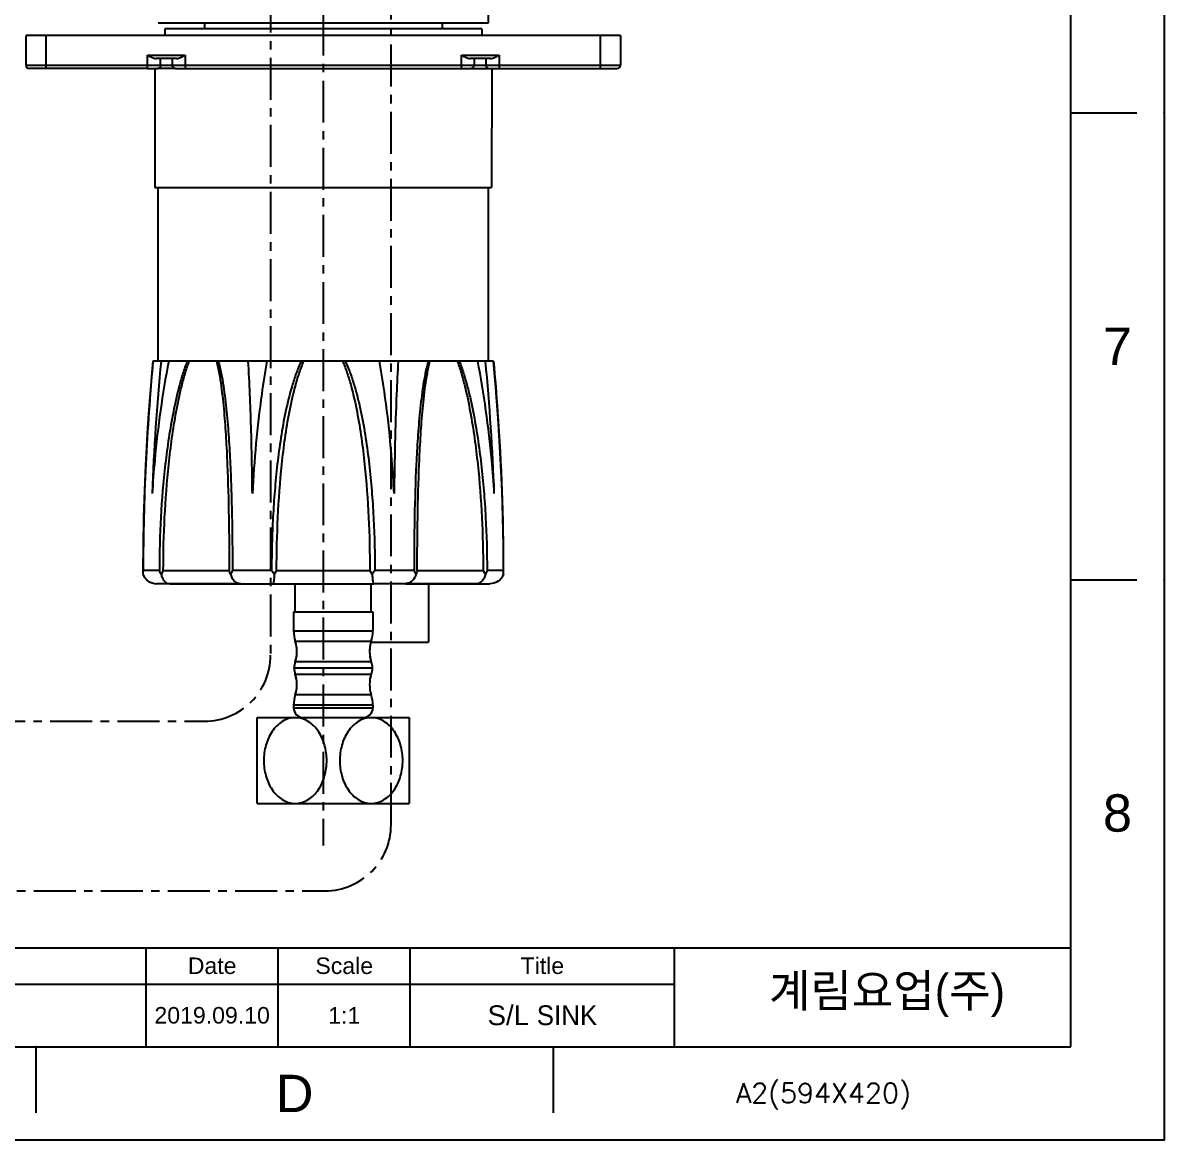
# Model space of a CAD drawing. Header units: millimetres. Extents: x 120 to 1856, y -818 to 764.
# Drawn here: x 366.7 to 539.5, y -755.9 to -586.8 of the extents above; entities that cross this region are included whole.
import ezdxf

# ---------------------------------------------------------------- set-up
doc = ezdxf.new("R2010")
doc.units = ezdxf.units.MM
doc.header["$LTSCALE"] = 0.1
doc.linetypes.add('CENTERX2', pattern=[101.6, 63.5, -12.7, 12.7, -12.7])
for name, color, linetype in [('02___PRT_ALL_AXES', 7, 'Continuous'), ('5', 2, 'Continuous'), ('CENTER', 1, 'CENTERX2'), ('FORM', 7, 'Continuous'), ('TEXT', 2, 'Continuous')]:
    doc.layers.add(name, color=color, linetype=linetype)
doc.styles.add('ROMANS', font='romans')
doc.styles.get("Standard").update_dxf_attribs({"font": 'arial.ttf'})

msp = doc.modelspace()

# ---------------------------------------------------------------- linework, layer by layer
for p, q in [((525.3964, -741.7905), (525.3964, -176.134)), ((525.3964, -600.3764), (535.3964, -600.3764)), ((525.3964, -671.0835), (535.3964, -671.0835)), ((133.6792, -741.7905), (525.3964, -741.7905)), ((368.7095, -741.7905), (368.7095, -751.7905)), ((447.053, -741.7905), (447.053, -751.7905))]:
    msp.add_line(p, q)
at = {"color": 7, "linetype": 'Continuous'}
for p, q in [((437.2173, -586.7669), (437.2174, -583.7673)), ((387.2175, -586.7652), (393.9355, -586.7663)), ((393.9355, -586.7663), (393.9673, -586.7663)), ((393.9673, -586.7663), (412.2173, -586.7673)), ((394.2173, -586.7663), (394.2173, -587.6774)), ((412.2173, -586.7673), (430.4673, -586.7675)), ((430.2173, -586.7675), (430.2173, -587.6785)), ((430.4673, -586.7675), (430.4878, -586.7675)), ((430.4878, -586.7675), (437.2171, -586.7669)), ((367.2171, -593.1769), (367.2173, -588.6769)), ((454.2173, -588.68), (367.2173, -588.6769)), ((370.2173, -588.6772), (370.2171, -593.6772)), ((393.7173, -587.6773), (388.2173, -587.6764)), ((388.2173, -587.6764), (388.2173, -588.6778)), ((430.7173, -587.6785), (393.7173, -587.6773)), ((436.2173, -587.678), (430.7173, -587.6785)), ((436.2173, -587.678), (436.2173, -588.6794)), ((454.2171, -593.6799), (454.2173, -588.68)), ((457.2173, -588.6799), (454.2173, -588.68)), ((457.2173, -588.6799), (457.2171, -593.1799)), ((385.5986, -593.6777), (385.5987, -591.6777)), ((385.5987, -591.6777), (391.2995, -591.6779)), ((389.9767, -592.1778), (386.9215, -592.1777)), ((387.5986, -593.1777), (387.5987, -592.1777)), ((389.37, -593.1777), (389.37, -592.1777)), ((391.2995, -591.6779), (391.2995, -593.6779)), ((433.1347, -593.6792), (433.1348, -591.6793)), ((433.1348, -591.6793), (438.8357, -591.6794)), ((437.5128, -592.1794), (434.4576, -592.1793)), ((435.0643, -592.1792), (435.0643, -593.1792)), ((436.8357, -592.1793), (436.8356, -593.1793)), ((438.8357, -591.6794), (438.8356, -593.6794)), ((367.2171, -593.1769), (385.5986, -593.1777)), ((368.0525, -593.677), (367.7171, -593.677)), ((368.9665, -593.6771), (368.0525, -593.677)), ((385.5986, -593.6777), (368.9665, -593.6771)), ((385.5986, -593.1777), (387.5986, -593.1777)), ((385.5986, -593.6777), (387.0985, -593.6776)), ((386.7171, -593.6763), (386.7165, -611.6763)), ((387.0974, -593.6776), (387.0458, -593.6776)), ((389.8522, -593.6777), (387.0986, -593.6772)), ((387.5986, -593.1774), (389.37, -593.1777)), ((389.37, -593.1777), (433.1347, -593.1793)), ((389.8523, -593.6777), (433.1347, -593.6792)), ((433.1347, -593.1793), (436.8356, -593.179)), ((433.1347, -593.6792), (437.3357, -593.6788)), ((436.8356, -593.1793), (454.2171, -593.18)), ((437.3357, -593.6793), (454.2171, -593.6799)), ((437.7171, -593.678), (437.7165, -611.678)), ((454.2171, -593.18), (457.2171, -593.1799)), ((454.2171, -593.6799), (456.7171, -593.6799)), ((386.7165, -611.6763), (389.7165, -611.677)), ((387.2156, -637.9763), (387.2165, -611.6763)), ((389.7165, -611.677), (390.2165, -611.6771)), ((390.2165, -611.6771), (412.2165, -611.6784)), ((412.2165, -611.6784), (434.2165, -611.6785)), ((434.2165, -611.6785), (434.7165, -611.6785)), ((434.7165, -611.6785), (437.7165, -611.678)), ((437.2156, -637.978), (437.2165, -611.678)), ((388.8197, -637.977), (386.418, -637.9765)), ((391.6349, -637.9773), (388.8197, -637.977)), ((396.3275, -637.9777), (391.6349, -637.9773)), ((415.5338, -637.9785), (396.3275, -637.9777)), ((423.5572, -637.9787), (415.5338, -637.9785)), ((428.1038, -637.9787), (423.5572, -637.9787)), ((432.7964, -637.9786), (428.1038, -637.9787)), ((435.6111, -637.9785), (432.7964, -637.9786)), ((438.0133, -637.9782), (435.6111, -637.9785)), ((384.9337, -666.3794), (384.917, -670.0725)), ((439.5104, -669.6772), (439.4957, -666.3805)), ((384.9574, -669.6767), (384.917, -670.0725)), ((384.917, -670.0726), (384.9228, -670.2151)), ((387.4132, -669.677), (384.9574, -669.6767)), ((388.0048, -669.6771), (387.6706, -670.2156)), ((388.0048, -669.6771), (394.1954, -669.6775)), ((394.1954, -669.6775), (397.9797, -669.6779)), ((398.4685, -669.6779), (398.1621, -670.2164)), ((404.3973, -669.6782), (398.4685, -669.6779)), ((404.7959, -670.2168), (404.3973, -669.6782)), ((405.1613, -669.6783), (404.7959, -670.2168)), ((405.1613, -669.6783), (412.2316, -669.6784)), ((412.2316, -669.6784), (419.2679, -669.6787)), ((419.6332, -670.2173), (419.2679, -669.6787)), ((420.0318, -669.6788), (419.6332, -670.2173)), ((425.9607, -669.6788), (420.0318, -669.6788)), ((426.267, -670.2173), (425.9607, -669.6788)), ((426.4495, -669.6788), (430.2578, -669.6786)), ((430.2578, -669.6786), (436.4244, -669.6787)), ((436.7586, -670.2172), (436.4244, -669.6787)), ((439.4718, -669.6785), (437.016, -669.6787)), ((439.5122, -670.0743), (439.4718, -669.6785)), ((439.5064, -670.2169), (439.5122, -670.0744)), ((387.7667, -671.6768), (386.9827, -671.6767)), ((388.9881, -671.677), (387.7667, -671.6768)), ((388.9881, -671.677), (395.6111, -671.6774)), ((399.7577, -671.6779), (388.9881, -671.677)), ((395.6111, -671.6774), (399.7577, -671.6779)), ((399.7577, -671.6779), (419.8298, -671.6787)), ((424.6714, -671.6787), (419.8298, -671.6787)), ((424.6714, -671.6787), (428.8451, -671.6785)), ((435.4409, -671.6785), (424.6714, -671.6787)), ((428.1696, -671.6785), (428.1696, -680.5561)), ((428.8451, -671.6785), (435.4409, -671.6785)), ((435.4409, -671.6785), (436.2161, -671.6785)), ((436.2161, -671.6785), (436.3769, -671.6785)), ((436.3769, -671.6785), (437.4464, -671.6784)), ((407.7305, -675.9561), (407.7305, -678.8336)), ((419.7305, -675.9561), (419.7305, -678.8336)), ((407.7305, -678.8336), (419.7305, -678.8336)), ((407.9805, -680.3948), (419.4805, -680.3948)), ((419.446, -680.5561), (428.1696, -680.5561)), ((419.4862, -683.5344), (407.9749, -683.5344)), ((419.6985, -684.4561), (407.7625, -684.4561)), ((407.9749, -685.3777), (419.4862, -685.3777)), ((419.4805, -688.5173), (407.9805, -688.5173)), ((419.7305, -690.0786), (407.7305, -690.0786)), ((407.7305, -690.0786), (407.7305, -690.4561)), ((419.7305, -690.0786), (419.7305, -690.4561)), ((402.2305, -691.9561), (425.2305, -691.9561)), ((402.2305, -704.9568), (402.2305, -691.9561)), ((425.2305, -691.9561), (425.2305, -704.9568)), ((402.2305, -704.9561), (425.2305, -704.9561))]:
    msp.add_line(p, q, dxfattribs=at)
msp.add_lwpolyline([(119.5378, -161.9925), (539.5378, -161.9925), (539.5378, -755.9319), (119.5378, -755.9319)], close=True)
for points in [[(386.418, -637.9762), (386.2022, -640.4294), (385.9597, -643.4174), (385.7245, -646.6396), (385.5045, -650.0814), (385.3078, -653.7336), (385.1424, -657.5919), (385.0166, -661.6538), (384.9388, -665.9177), (384.919, -669.6753)], [(386.418, -637.9765), (386.2142, -640.2891), (385.9904, -643.0236), (385.7757, -645.9046), (385.5745, -648.9285), (385.3912, -652.0978), (385.2302, -655.4186), (385.0965, -658.8996), (384.9956, -662.55), (384.9337, -666.3794)], [(438.4405, -643.0248), (438.2169, -640.2904), (438.0133, -637.9779)], [(439.5122, -670.0743), (439.4907, -665.9202), (439.4131, -661.6563), (439.2875, -657.5943), (439.1224, -653.736), (438.926, -650.0838), (438.7062, -646.6419), (438.4712, -643.4196), (438.2289, -640.4316), (438.0133, -637.9782)], [(439.4957, -666.3805), (439.434, -662.5511), (439.3334, -658.9006), (439.1999, -655.4197), (439.0392, -652.0989), (438.856, -648.9296), (438.655, -645.9058), (438.4405, -643.0248)]]:
    msp.add_lwpolyline(points, dxfattribs=at)
for centre, radius, start, end in [((367.7171, -593.177), 0.5, 179.998109, 269.998109), ((387.0986, -593.1776), 0.5, 269.998109, 359.998109), ((437.3356, -593.1793), 0.5, 179.998109, 269.998109), ((456.7171, -593.1799), 0.5, 269.998109, 359.998109), ((731.3161, -671.0514), 345.2519, 174.502716, 177.839007), ((94.802, -670.9246), 343.5601, 2.150191, 5.502919), ((412.7305, -678.8336), 5, 180, 198.194872), ((414.7305, -678.8336), 5, 341.805128, 360), ((403.194, -681.9635), 5.0369, 6.03727, 18.145857), ((424.2282, -681.9561), 4.9977, 161.79657, 198.409577), ((424.2273, -681.9563), 4.9967, 163.677329, 198.410855), ((403.1943, -681.9486), 5.0366, 341.648249, 353.757578), ((403.2385, -681.956), 4.9918, 353.787175, 6.005449), ((412.7192, -685.1128), 5, 161.59867, 172.452844), ((414.7419, -685.1128), 5, 7.547156, 18.40133), ((412.7192, -683.7994), 5, 187.547156, 198.40133), ((403.1943, -686.9635), 5.0366, 6.24241, 18.351751), ((424.2282, -686.956), 4.9977, 161.590423, 198.20343), ((414.7419, -683.7994), 5, 341.59867, 352.452844), ((403.194, -686.9486), 5.0369, 341.854143, 353.962717), ((403.2385, -686.9561), 4.9918, 353.994551, 6.212825), ((412.7305, -690.0786), 5, 161.805128, 180), ((414.7305, -690.0786), 5, 0, 18.194872)]:
    msp.add_arc(centre, radius, start, end, dxfattribs=at)
for centre, major_axis, start_param, end_param in [((403.2305, -681.9561), (-5, 0), 9.10361416, 9.74233839), ((424.2305, -681.9561), (5, 0), 2.82403222, 3.46275645), ((424.2305, -681.9561), (0, 5), 1.28698195, 1.89196012), ((403.2305, -686.9561), (-5, 0), 9.10721753, 9.74594176), ((424.2305, -686.9561), (5, 0), 2.82042886, 3.45915308), ((424.2305, -686.9561), (0, 5), 1.24963253, 1.46254083)]:
    msp.add_ellipse(centre, major_axis=major_axis, ratio=1, start_param=start_param, end_param=end_param, dxfattribs=at)
for points, knots in [([(385.5987, -591.6777), (385.8246, -591.7907), (386.1555, -591.9582), (386.5973, -592.129), (386.8173, -592.1777), (386.9215, -592.1777)], [0, 0, 0, 0, 0.53275559, 0.7801582, 1, 1, 1, 1]), ([(389.9767, -592.1778), (390.081, -592.1778), (390.3009, -592.129), (390.7428, -591.9584), (391.0736, -591.7908), (391.2995, -591.6779)], [0, 0, 0, 0, 0.21991346, 0.46723209, 1, 1, 1, 1]), ([(433.1348, -591.6793), (433.3607, -591.7922), (433.6916, -591.9597), (434.1333, -592.1305), (434.3533, -592.1793), (434.4576, -592.1793)], [0, 0, 0, 0, 0.53274584, 0.78005768, 1, 1, 1, 1]), ([(437.5128, -592.1794), (437.6171, -592.1794), (437.8371, -592.1306), (438.2789, -591.96), (438.6097, -591.7924), (438.8357, -591.6794)], [0, 0, 0, 0, 0.21993941, 0.4672461, 1, 1, 1, 1]), ([(389.8522, -593.6777), (389.7285, -593.6777), (389.4686, -593.5666), (389.37, -593.3046), (389.37, -593.1777)], [0, 0, 0, 0, 0.49366124, 1, 1, 1, 1]), ([(435.0643, -593.1792), (435.0643, -593.3061), (434.9656, -593.5681), (434.7057, -593.6792), (434.582, -593.6792)], [0, 0, 0, 0, 0.50633874, 1, 1, 1, 1]), ([(386.4282, -637.9765), (386.1982, -640.5284), (385.7877, -645.729), (385.1571, -656.2916), (384.9538, -664.312), (384.9574, -669.6767)], [0, 0, 0, 0, 0.2421554, 0.4929926, 1, 1, 1, 1]), ([(388.8197, -637.977), (387.858, -642.9384), (386.9371, -649.6304), (386.4166, -656.3501), (386.3097, -658.0328)], [0, 0, 0, 0, 0.7498251, 1, 1, 1, 1]), ([(391.6349, -637.9773), (391.3875, -638.5849), (390.9534, -639.832), (390.2183, -642.3815), (389.4867, -645.6392), (388.8049, -649.5968), (388.1036, -654.9188), (387.5535, -661.6156), (387.4176, -666.9897), (387.4132, -669.677)], [0, 0, 0, 0, 0.06127516, 0.12317708, 0.24776577, 0.3728527, 0.49815996, 0.74901497, 1, 1, 1, 1]), ([(388.0048, -669.6771), (388.0049, -666.9962), (388.1365, -661.6347), (388.6435, -654.9506), (389.2928, -649.6335), (389.9242, -645.6743), (390.6027, -642.4097), (391.287, -639.8472), (391.696, -638.5915), (391.9281, -637.9773)], [0, 0, 0, 0, 0.2508272, 0.50155119, 0.62681771, 0.75190613, 0.87657691, 0.93856513, 1, 1, 1, 1]), ([(396.0521, -637.9776), (396.2108, -638.5948), (396.472, -639.8543), (396.8704, -642.4203), (397.2158, -645.6862), (397.4996, -649.6418), (397.7618, -654.9626), (397.9378, -661.6446), (397.9798, -666.9977), (397.9797, -669.6779)], [0, 0, 0, 0, 0.0601018, 0.12117913, 0.24485575, 0.36967669, 0.4951595, 0.74723601, 1, 1, 1, 1]), ([(396.3275, -637.9777), (396.5008, -638.5882), (396.7804, -639.8397), (397.2209, -642.3929), (397.6053, -645.6524), (397.9242, -649.606), (398.1462, -653.5937), (398.2997, -657.6011), (398.3992, -661.6208), (398.4582, -665.6477), (398.4653, -668.3342), (398.4685, -669.6779)], [0, 0, 0, 0, 0.05981016, 0.12068679, 0.24414244, 0.3689128, 0.49445343, 0.62048228, 0.74682856, 0.87336781, 1, 1, 1, 1]), ([(401.4847, -658.0341), (401.4476, -654.6764), (401.3378, -647.988), (401.0626, -641.3036), (400.8729, -637.9779)], [0, 0, 0, 0, 0.50200345, 1, 1, 1, 1]), ([(403.6919, -637.9781), (403.3984, -639.6321), (402.3468, -646.2789), (401.7505, -652.9927), (401.4847, -658.0341)], [0, 0, 0, 0, 0.2496727, 1, 1, 1, 1]), ([(408.8975, -637.9783), (408.6021, -638.5795), (408.0994, -639.8248), (407.268, -642.3732), (406.4765, -645.6343), (405.7678, -649.5957), (405.238, -653.5875), (404.8506, -657.5973), (404.5868, -661.6187), (404.4291, -665.6468), (404.4019, -668.3344), (404.3973, -669.6782)], [0, 0, 0, 0, 0.06238837, 0.12479512, 0.24961616, 0.37452492, 0.49951482, 0.62457177, 0.74968266, 0.87483119, 1, 1, 1, 1]), ([(405.1613, -669.6783), (405.1614, -666.9975), (405.2843, -661.6367), (405.7678, -654.9515), (406.4128, -649.6331), (407.0608, -645.6707), (407.7866, -642.4031), (408.5524, -639.8404), (409.0259, -638.5879), (409.2995, -637.9783)], [0, 0, 0, 0, 0.25029585, 0.50044805, 0.62544884, 0.7503749, 0.87521387, 0.93761586, 1, 1, 1, 1]), ([(415.1318, -637.9785), (415.4054, -638.5881), (415.8787, -639.8407), (416.6444, -642.4033), (417.3699, -645.671), (418.0178, -649.6335), (418.6624, -654.9519), (419.1454, -661.6371), (419.268, -666.9979), (419.2679, -669.6787)], [0, 0, 0, 0, 0.06238404, 0.12478598, 0.24962492, 0.37455097, 0.49955179, 0.74970405, 1, 1, 1, 1]), ([(415.5338, -637.9785), (415.831, -638.5788), (416.3311, -639.8254), (416.955, -641.7363), (417.4792, -643.6782), (418.0722, -646.2937), (418.6628, -649.5964), (419.1923, -653.588), (419.5794, -657.5979), (419.843, -661.6192), (420.0003, -665.6473), (420.0279, -668.3349), (420.0318, -669.6788)], [0, 0, 0, 0, 0.06238648, 0.12479366, 0.18720195, 0.24963811, 0.37454345, 0.49952965, 0.62458305, 0.74969039, 0.87483515, 1, 1, 1, 1]), ([(422.9453, -658.0348), (422.8567, -656.3525), (422.4254, -649.6387), (421.6189, -642.9445), (420.7381, -637.9787)], [0, 0, 0, 0, 0.25039558, 1, 1, 1, 1]), ([(423.5572, -637.9787), (423.4625, -639.6371), (423.135, -646.3182), (423.0012, -653.0073), (422.9453, -658.0348)], [0, 0, 0, 0, 0.24833953, 1, 1, 1, 1]), ([(428.1038, -637.9787), (427.9466, -638.5941), (427.6529, -639.8411), (427.3167, -641.7462), (427.0609, -643.6855), (426.7709, -646.304), (426.507, -649.6076), (426.209, -654.9336), (426.0503, -660.2848), (425.9714, -665.6487), (425.9635, -668.3351), (425.9607, -669.6788)], [0, 0, 0, 0, 0.05985316, 0.12067913, 0.18222006, 0.24416477, 0.36893456, 0.49447161, 0.74683518, 0.87337122, 1, 1, 1, 1]), ([(426.4495, -669.6788), (426.4496, -666.9987), (426.4919, -661.6455), (426.6683, -654.9636), (426.931, -649.6428), (427.2149, -645.6872), (427.5606, -642.4213), (427.9591, -639.8553), (428.2205, -638.5959), (428.3792, -637.9787)], [0, 0, 0, 0, 0.25276408, 0.50484065, 0.63032351, 0.75514447, 0.87882107, 0.93989851, 1, 1, 1, 1]), ([(432.5032, -637.9786), (432.7353, -638.5929), (433.1442, -639.8486), (433.8283, -642.4111), (434.5066, -645.6758), (435.1377, -649.635), (435.7867, -654.9522), (436.2932, -661.6362), (436.4245, -666.9978), (436.4244, -669.6787)], [0, 0, 0, 0, 0.06143489, 0.12342308, 0.24809387, 0.37318228, 0.4984488, 0.74917279, 1, 1, 1, 1]), ([(432.7964, -637.9786), (433.0516, -638.5831), (433.4727, -639.8354), (434.0283, -641.7405), (434.5043, -643.6805), (435.0566, -646.2965), (435.6258, -649.5984), (436.1515, -653.5885), (436.545, -657.5978), (436.9104, -662.9595), (437.0139, -666.9914), (437.016, -669.6787)], [0, 0, 0, 0, 0.06127844, 0.1231658, 0.18535592, 0.24776652, 0.37284719, 0.49815153, 0.62356101, 0.74902575, 1, 1, 1, 1]), ([(438.1202, -658.0345), (438.0135, -656.3517), (437.4935, -649.632), (436.5724, -642.94), (435.611, -637.9785)], [0, 0, 0, 0, 0.25017561, 1, 1, 1, 1]), ([(438.003, -637.9782), (438.2297, -640.5304), (439.0711, -651.0766), (439.4789, -661.6608), (439.4718, -669.6785)], [0, 0, 0, 0, 0.24218086, 1, 1, 1, 1]), ([(384.9228, -670.2151), (384.9871, -670.4304), (385.1957, -670.8409), (385.8479, -671.4678), (386.539, -671.6767), (386.9827, -671.6767)], [0, 0, 0, 0, 0.25167556, 0.50303421, 1, 1, 1, 1]), ([(387.6706, -670.2156), (387.6442, -670.1716), (387.5456, -669.9986), (387.4629, -669.8163), (387.4132, -669.677)], [0, 0, 0, 0, 0.25733784, 1, 1, 1, 1]), ([(387.6706, -670.2156), (387.7093, -670.4225), (387.8263, -670.8067), (388.129, -671.286), (388.527, -671.6019), (388.8404, -671.677), (388.9881, -671.677)], [0, 0, 0, 0, 0.29791431, 0.56162385, 0.79093193, 1, 1, 1, 1]), ([(398.1621, -670.2164), (398.1417, -670.1724), (398.0666, -669.9981), (398.0098, -669.8158), (397.9797, -669.6779)], [0, 0, 0, 0, 0.25585267, 1, 1, 1, 1]), ([(398.1621, -670.2164), (398.2565, -670.6169), (398.5646, -671.1847), (399.2237, -671.605), (399.5845, -671.6779), (399.7577, -671.6779)], [0, 0, 0, 0, 0.53509302, 0.77470861, 1, 1, 1, 1]), ([(404.7959, -670.2168), (404.7891, -670.4177), (404.77, -670.7745), (404.7279, -671.1889), (404.6882, -671.4402), (404.6592, -671.5662), (404.6372, -671.6376), (404.6115, -671.6782), (404.5993, -671.6782)], [0, 0, 0, 0, 0.40539736, 0.72119451, 0.83686364, 0.92176295, 0.9753085, 1, 1, 1, 1]), ([(419.6332, -670.2173), (419.6401, -670.4182), (419.6591, -670.775), (419.7012, -671.1894), (419.7408, -671.4407), (419.7698, -671.5667), (419.7918, -671.6382), (419.8175, -671.6787), (419.8298, -671.6787)], [0, 0, 0, 0, 0.40539722, 0.72118809, 0.8368535, 0.92174922, 0.97529858, 1, 1, 1, 1]), ([(426.267, -670.2173), (426.1727, -670.6178), (425.8645, -671.1856), (425.2053, -671.6058), (424.8446, -671.6787), (424.6714, -671.6787)], [0, 0, 0, 0, 0.53509425, 0.7747173, 1, 1, 1, 1]), ([(426.4495, -669.6788), (426.4396, -669.7242), (426.3938, -669.9084), (426.3273, -670.0873), (426.267, -670.2173)], [0, 0, 0, 0, 0.24477073, 1, 1, 1, 1]), ([(436.7586, -670.2172), (436.7198, -670.4241), (436.6029, -670.8083), (436.3001, -671.2876), (435.9021, -671.6034), (435.5887, -671.6786), (435.4409, -671.6785)], [0, 0, 0, 0, 0.29791863, 0.5616335, 0.79094858, 1, 1, 1, 1]), ([(437.016, -669.6787), (436.9997, -669.7242), (436.9277, -669.91), (436.8362, -670.0879), (436.7586, -670.2172)], [0, 0, 0, 0, 0.24298466, 1, 1, 1, 1]), ([(439.5064, -670.2169), (439.442, -670.4322), (439.2334, -670.8427), (438.5812, -671.4696), (437.8901, -671.6784), (437.4464, -671.6784)], [0, 0, 0, 0, 0.25167298, 0.50303021, 1, 1, 1, 1]), ([(407.9805, -691.9561), (407.6399, -691.9561), (406.9479, -692.0609), (405.6549, -692.6614), (404.3438, -694.0243), (403.4197, -696.1262), (403.1076, -698.4561), (403.4197, -700.7859), (404.3439, -702.8878), (405.6549, -704.2507), (406.9479, -704.8512), (407.6399, -704.9561), (407.9805, -704.9561)], [0, 0, 0, 0, 0.05770855, 0.11654683, 0.23888558, 0.3677627, 0.50000035, 0.63223785, 0.76111457, 0.8834533, 0.94229152, 1, 1, 1, 1]), ([(407.9805, -704.9561), (408.3212, -704.9561), (409.0132, -704.8512), (410.3062, -704.2507), (411.6172, -702.8878), (412.5414, -700.7859), (412.8535, -698.4561), (412.5414, -696.1262), (411.6172, -694.0244), (410.3062, -692.6614), (409.0132, -692.0609), (408.3212, -691.9561), (407.9805, -691.9561)], [0, 0, 0, 0, 0.0577088, 0.11654725, 0.23888587, 0.36776246, 0.50000029, 0.63223809, 0.76111367, 0.88345249, 0.94229116, 1, 1, 1, 1]), ([(419.4805, -691.9561), (419.1399, -691.9561), (418.448, -692.0609), (417.155, -692.6614), (415.8439, -694.0243), (414.9197, -696.1262), (414.6076, -698.4559), (414.9196, -700.7856), (415.8436, -702.8875), (417.1547, -704.2506), (418.4478, -704.8512), (419.1399, -704.9561), (419.4805, -704.9561)], [0, 0, 0, 0, 0.05770696, 0.11653912, 0.23888117, 0.36776345, 0.49999831, 0.63221797, 0.76108597, 0.88343662, 0.94228929, 1, 1, 1, 1]), ([(419.4805, -704.9561), (419.8212, -704.9561), (420.5132, -704.8512), (421.8062, -704.2507), (423.1172, -702.8878), (424.0414, -700.7859), (424.3535, -698.4561), (424.0414, -696.1262), (423.1172, -694.0243), (421.8062, -692.6614), (420.5132, -692.0609), (419.8212, -691.9561), (419.4805, -691.9561)], [0, 0, 0, 0, 0.05770896, 0.11654763, 0.23888645, 0.36776232, 0.50000033, 0.63223778, 0.76111421, 0.88345301, 0.94229137, 1, 1, 1, 1])]:
    msp.add_open_spline(points, degree=3, knots=knots, dxfattribs=at)
for p in [(539.5378, -600.3764), (539.5378, -671.0835), (368.7095, -741.7905)]:
    msp.add_point(p)
at = {"layer": '02___PRT_ALL_AXES', "color": 7, "linetype": 'Continuous'}
for p, q in [((407.9805, -675.9561), (407.9805, -671.6782)), ((419.4805, -675.9561), (419.4805, -671.6786)), ((407.7305, -675.9561), (419.7305, -675.9561)), ((407.7305, -675.9561), (407.7305, -678.8336)), ((419.7305, -675.9561), (419.7305, -678.8336)), ((407.7305, -690.0786), (407.7305, -690.4561)), ((407.7305, -690.4561), (419.7305, -690.4561)), ((419.7305, -690.0786), (419.7305, -690.4561))]:
    msp.add_line(p, q, dxfattribs=at)
for centre, start, end in [((409.2305, -690.4561), 180, 270), ((418.2305, -690.4561), 270, 0)]:
    msp.add_arc(centre, 1.5, start, end, dxfattribs=at)
at = {"layer": 'CENTER'}
for p, q in [((412.2207, -483.7661), (412.2207, -711.2953)), ((422.4861, -708.1765), (422.4861, -553.5956)), ((404.2408, -561.5767), (404.2408, -682.4855)), ((360.7316, -692.4855), (394.2408, -692.4855)), ((307.4266, -718.1765), (412.4861, -718.1765))]:
    msp.add_line(p, q, dxfattribs=at)
for centre in [(394.2408, -682.4855), (412.4861, -708.1765)]:
    msp.add_arc(centre, 10, 270, 0, dxfattribs=at)
at = {"layer": 'FORM'}
for p, q in [((254.8964, -726.7905), (525.3964, -726.7905)), ((385.3964, -741.7905), (385.3964, -726.7905)), ((385.3964, -741.7905), (385.3964, -726.7905)), ((385.3964, -741.7905), (385.3964, -726.7905)), ((405.3964, -741.7905), (405.3964, -726.7905)), ((425.3964, -741.7905), (425.3964, -726.7905)), ((465.3964, -741.7905), (465.3964, -726.7905)), ((325.3964, -732.2905), (465.3964, -732.2905))]:
    msp.add_line(p, q, dxfattribs=at)

# ---------------------------------------------------------------- texts
at = {"char_height": 5.6566, "attachment_point": 5}
for s, width, insert in [('7', 50, (532.4671, -635.7299)), ('8', 50, (532.4671, -706.437)), ('D', 10, (407.8812, -748.8612))]:
    msp.add_mtext_dynamic_manual_height_columns(s, width=width, gutter_width=12.5, heights=[0], dxfattribs=dict(at, insert=insert))
at = {"layer": '5', "style": 'ROMANS'}
msp.add_text(' A2(594X420)', height=3, dxfattribs=at).set_placement((472.6417, -750.3032))
at = {"layer": 'TEXT', "attachment_point": 5}
for s, width, insert, char_height in [('Date', 20, (395.3964, -729.5405), 2.5), ('Scale', 20, (415.3964, -729.5405), 2.5), ('Title', 40, (445.3964, -729.5405), 2.5), ('2019.09.10', 20, (395.3964, -737.0405), 2.5), ('1:1', 20, (415.3964, -737.0405), 2.5), ('S/L {\\fGulim|b0|i0|c129|p50;SINK}', 40, (445.3964, -737.0405), 3)]:
    msp.add_mtext_dynamic_manual_height_columns(s, width=width, gutter_width=12.5, heights=[0], dxfattribs=dict(at, insert=insert, char_height=char_height))
at = {"layer": 'TEXT', "linetype": 'CENTERX2', "insert": (497.573, -734.0489), "char_height": 5, "attachment_point": 5}
msp.add_mtext_dynamic_manual_height_columns('{\\fHYGothic-Medium|b0|i0|c129|p18;계림요업(주)}', width=60, gutter_width=12.5, heights=[0], dxfattribs=at)

doc.saveas('drawing.dxf')
